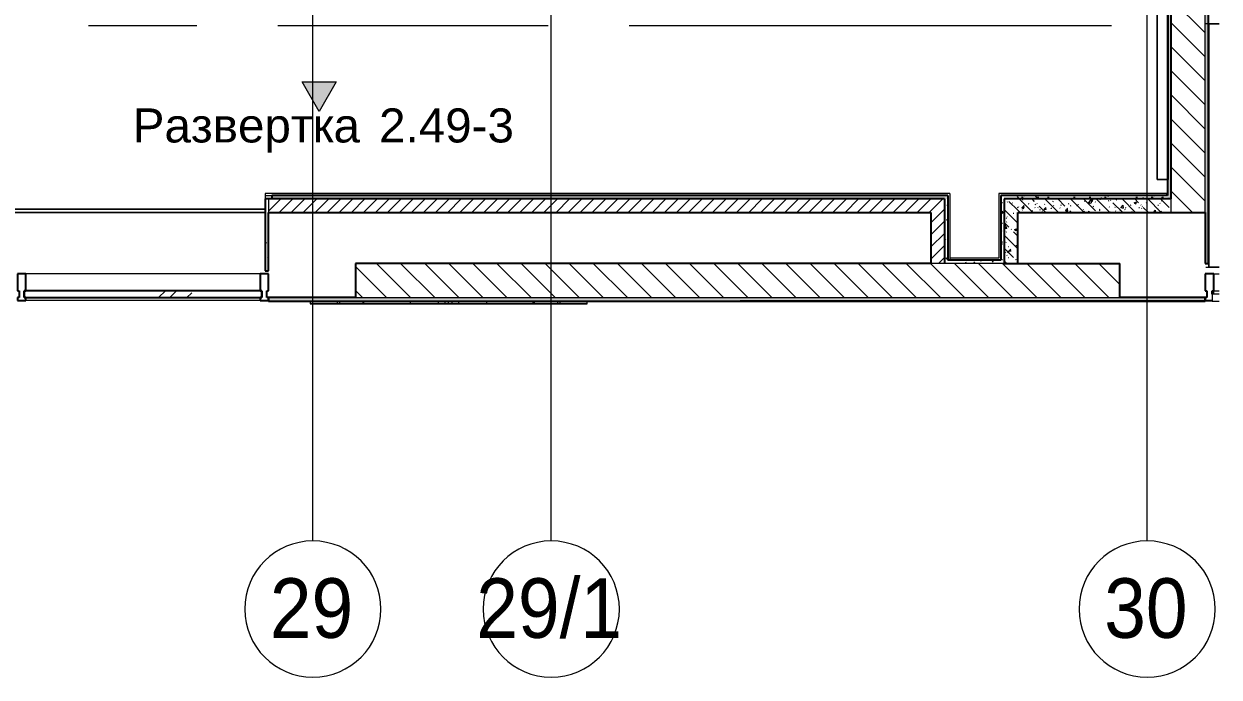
# Model space of a CAD drawing. Header units: millimetres. Extents: x 98018 to 155899, y -1987 to 21700.
# Drawn here: x 104113 to 111132, y 11170 to 15009 of the extents above; entities that cross this region are included whole.
import ezdxf

# ---------------------------------------------------------------- set-up
doc = ezdxf.new("R2010")
doc.units = ezdxf.units.MM
doc.linetypes.add('Осевая', pattern=[3175, 635, -476.25, 1587.5, -476.25])
for name, color, linetype, lineweight in [('A-DOOR', 7, 'Continuous', 9), ('A-DOOR-1', 7, 'Continuous', 13), ('A-GLAZ-CURT', 7, 'Continuous', 9), ('A-GLAZ-CURT-1', 7, 'Continuous', 25), ('A-GLAZ-CWMG', 7, 'Continuous', 9), ('A-GLAZ-CWMG-1', 7, 'Continuous', 25), ('A-WALL', 7, 'Continuous', 9), ('G-ANNO-SYMB', 7, 'Continuous', 9), ('I-WALL', 7, 'Continuous', 9), ('Оси', 7, 'Continuous', 9), ('Оси-1', 7, 'Continuous', 20), ('Оси-2', 7, 'Осевая', 9)]:
    doc.layers.add(name, color=color, linetype=linetype, lineweight=lineweight)
for name, color, linetype, lineweight, true_color in [('A-WALL-3', 7, 'Continuous', 25, 0x3c3c3c), ('A-WALL-FNSH-1', 7, 'Continuous', 13, 0x3c3c3c), ('I-FURN-1', 7, 'Continuous', 9, 0xf0f0f0)]:
    doc.layers.add(name, color=color, linetype=linetype, lineweight=lineweight, true_color=true_color)
doc.layers.add('I-FURN-2', color=7, linetype='Continuous', lineweight=9, transparency=1)
doc.styles.add('Arial', font='arial.ttf', dxfattribs={"width": 0.9, "height": 350})
doc.styles.add('Arial_1', font='arial.ttf', dxfattribs={"height": 200})
pattern_1 = [(135, (0, 0), (-70.71068, -70.71068), [])]
pattern_2 = [(135, (0, 0), (-75.43415, -75.43415), [106.68, -17.78, 3.556, -17.78]), (135, (0, 75.39), (-75.43415, -75.43415), []), (50, (0, 0), (127.52922, -11.15758), [13.335, -146.685]), (355, (0, 0), (-24.66966, 133.74002), [10.668, -117.348]), (100.451, (10.63, -0.93), (102.85973, 122.58178), [11.333, -124.663]), (46.184, (0, 35.56), (189.75516, -29.43036), [20.002, -220.027]), (96.636, (15.81, 33.1), (166.1822, 173.1996), [17, -186.995]), (351.184, (0, 35.56), (166.18393, 173.19757), [16.002, -176.022]), (21, (17.78, 26.67), (106.130265, -71.58603), [13.335, -146.685]), (326, (17.78, 26.67), (43.26188, 128.93175), [10.668, -117.348]), (71.451, (26.62, 20.7), (149.39198, 57.34505), [11.333, -124.663]), (37.5, (0, 0), (2.162228, 59.188357), [3.353, -112.573, 3.353, -115.773, -117.792]), (37.5, (0, 0), (2.162228, 59.188357), [-235.052, 3.353, -114.44]), (7.5, (0, 0), (46.773857, 70.126152), [3.353, -64.567, 3.353, -109.906, -44.894]), (7.5, (0, 0), (46.773857, 70.126152), [-181.178, 3.353, -41.542]), (327.5, (-39.65, 0), (94.913671, -4.010093), [3.353, -41.097, 3.353, -135.331, -184.023]), (327.5, (-39.65, 0), (94.913671, -4.010093), [-183.134, 3.353, -180.67]), (317.5, (-57.43, 0), (103.69057, 17.79882), [3.353, -54.432, 3.353, -88.748, -130.683]), (317.5, (-57.43, 0), (103.69057, 17.79882), [-149.885, 3.353, -127.33])]
pattern_3 = [(0, (0, 0), (121.92, 30.48), [10.058, -81.382, 10.058, -81.382, -487.68]), (0, (0, 0), (121.92, 30.48), [-182.88, 10.058, -172.822, 10.058, -81.382, -213.36]), (0, (0, 0), (121.92, 30.48), [-457.2, 10.058, -50.902, 10.058, -142.342]), (120, (45.72, 15.24), (-87.356454, 90.345817), [10.058, -81.382, 10.058, -81.382, -487.68]), (120, (45.72, 15.24), (-87.356454, 90.345817), [-182.88, 10.058, -172.822, 10.058, -81.382, -213.36]), (120, (45.72, 15.24), (-87.356454, 90.345817), [-457.2, 10.058, -50.902, 10.058, -142.342]), (240, (60.96, 76.2), (-34.563546, -120.825817), [10.058, -81.382, 10.058, -81.382, -487.68]), (240, (60.96, 76.2), (-34.563546, -120.825817), [-182.88, 10.058, -172.822, 10.058, -81.382, -213.36]), (240, (60.96, 76.2), (-34.563546, -120.825817), [-457.2, 10.058, -50.902, 10.058, -142.342])]
pattern_4 = [(45, (0, 0), (-35.35534, 35.35534), [])]

# ---------------------------------------------------------------- blocks, each defined once
blk = doc.blocks.new('Мебель_универсальная - Штора-32477110-План разверток пом_ 2_49_ Этаж 2')
at = {"layer": 'I-FURN-1'}
for p, q in [((2205, 10), (-2205, 10)), ((-2205, 10), (-2205, -10)), ((-2205, -10), (-2205, 10)), ((-2205, 10), (2205, 10)), ((2205, -10), (2205, 10)), ((2205, 10), (2205, -10)), ((-2205, -10), (2205, -10)), ((2205, -10), (-2205, -10))]:
    blk.add_line(p, q, dxfattribs=at)
blk = doc.blocks.new('Дерево_ декор - Дерево_ декор-30717852-План разверток пом_ 2_49_ Этаж 2')
at = {"layer": 'I-FURN-2'}
for points in [[(-653.9, -8.3), (-812.9, -8.3), (-812.9, -24.3), (-639, -24.3), (-639, -8.3), (-644.7, -8.3)], [(-263.2, -8.3), (-653.9, -8.3), (-653.9, -24.3), (-224.5, -24.3), (-224.5, -8.3)], [(-497.5, -8.3), (-503.8, -8.3), (-503.8, -24.3), (-497.5, -24.3), (-497.5, -19.6)], [(49.8, -8.3), (-224.5, -8.3), (-224.5, -24.3), (224.5, -24.3), (224.5, -8.3), (51.9, -8.3)], [(410.3, -8.3), (224.5, -8.3), (224.5, -24.3), (653.9, -24.3), (653.9, -8.3), (462.3, -8.3)], [(497.5, -8.3), (497.5, -24.3), (503.8, -24.3), (503.8, -8.3)], [(703.3, -8.3), (639, -8.3), (639, -24.3), (812.9, -24.3), (812.9, -8.3), (733.9, -8.3)]]:
    blk.add_hatch(color=256, dxfattribs=at).paths.add_polyline_path(points)
at = {"layer": 'I-FURN-1'}
for p, q in [((-813.4, -8.3), (-813.4, -24.3)), ((-654.2, -8.3), (-812.9, -8.3)), ((-812.9, -8.3), (-654.4, -8.3)), ((-812.9, -24.3), (-654.2, -24.3)), ((-654.4, -24.3), (-812.9, -24.3)), ((-654.5, -8.3), (-654.5, -24.3)), ((-654.5, -8.3), (-224.5, -8.3)), ((-224.5, -24.3), (-654.5, -24.3)), ((-654.4, -8.3), (-639, -8.3)), ((-639, -24.3), (-654.4, -24.3)), ((-639, -8.3), (-654.3, -8.3)), ((-654.3, -24.3), (-639, -24.3)), ((-639.5, -8.3), (-654.2, -8.3)), ((-654.2, -24.3), (-639.5, -24.3)), ((-497.5, -8.3), (-639.5, -8.3)), ((-639.5, -24.3), (-497.5, -24.3)), ((-639, -24.3), (-639, -8.3)), ((-503.8, -8.3), (-503.8, -24.3)), ((-498.6, -8.3), (-503.8, -8.3)), ((-503.8, -8.3), (-503.8, -8.3)), ((-503.8, -8.3), (-497.5, -8.3)), ((-503.8, -24.3), (-503.8, -24.3)), ((-503.8, -24.3), (-498.6, -24.3)), ((-497.5, -24.3), (-503.8, -24.3)), ((-18.7, -8.3), (-497.8, -8.3)), ((-497.8, -24.3), (-18.7, -24.3)), ((-497.5, -8.3), (-497.5, -24.3)), ((-224.5, -8.3), (224.5, -8.3)), ((-224.5, -8.3), (-224.5, -24.3)), ((224.5, -24.3), (-224.5, -24.3)), ((0, -8.3), (-60, -8.3)), ((-60, -8.3), (-19.2, -8.3)), ((-60, -8.3), (-60, -24.3)), ((-19.2, -24.3), (-60, -24.3)), ((-60, -24.3), (0, -24.3)), ((-19.2, -8.3), (0, -8.3)), ((-19.2, -24.3), (-19.2, -8.3)), ((0, -24.3), (-19.2, -24.3)), ((-7.5, -8.3), (-18.4, -8.3)), ((-18.4, -24.3), (-14.9, -24.3)), ((-14.9, -24.3), (-7.5, -24.3)), ((0, -8.3), (-7.5, -8.3)), ((-7.5, -24.3), (0, -24.3)), ((7.5, -8.3), (0, -8.3)), ((0, -8.3), (0, -24.3)), ((60, -8.3), (0, -8.3)), ((0, -8.3), (19.2, -8.3)), ((0, -8.3), (0, -24.3)), ((0, -24.3), (7.5, -24.3)), ((19.2, -24.3), (0, -24.3)), ((0, -24.3), (60, -24.3)), ((14.9, -8.3), (7.5, -8.3)), ((7.5, -24.3), (14.9, -24.3)), ((18.4, -8.3), (14.9, -8.3)), ((14.9, -24.3), (18.4, -24.3)), ((497.8, -8.3), (18.7, -8.3)), ((18.7, -24.3), (497.8, -24.3)), ((19.2, -8.3), (60, -8.3)), ((19.2, -8.3), (19.2, -24.3)), ((60, -24.3), (19.2, -24.3)), ((60, -8.3), (60, -24.3)), ((224.5, -8.3), (654.5, -8.3)), ((224.5, -8.3), (224.5, -24.3)), ((654.5, -24.3), (224.5, -24.3)), ((639.5, -8.3), (497.5, -8.3)), ((497.5, -8.3), (503.8, -8.3)), ((497.5, -8.3), (497.5, -24.3)), ((503.8, -24.3), (497.5, -24.3)), ((497.5, -24.3), (639.5, -24.3)), ((503.8, -8.3), (498.6, -8.3)), ((498.6, -24.3), (503.8, -24.3)), ((503.8, -24.3), (503.8, -8.3)), ((503.8, -8.3), (503.8, -8.3)), ((503.8, -24.3), (503.8, -24.3)), ((654.3, -8.3), (639, -8.3)), ((639, -8.3), (654.4, -8.3)), ((639, -8.3), (639, -24.3)), ((654.4, -24.3), (639, -24.3)), ((639, -24.3), (654.3, -24.3)), ((654.2, -8.3), (639.5, -8.3)), ((639.5, -24.3), (654.2, -24.3)), ((812.9, -8.3), (654.2, -8.3)), ((654.2, -24.3), (812.9, -24.3)), ((654.4, -8.3), (812.9, -8.3)), ((812.9, -24.3), (654.4, -24.3)), ((654.5, -24.3), (654.5, -8.3)), ((813.4, -24.3), (813.4, -8.3))]:
    blk.add_line(p, q, dxfattribs=at)
blk = doc.blocks.new('Мат в спортивном зале - Т19-31180416-План разверток пом_ 2_49_ Этаж 2')
at = {"layer": 'I-FURN-1'}
for p, q in [((-548.7, 925.9), (-548.7, 906.7)), ((881.3, 906.7), (881.3, 925.9)), ((881.3, 909.3), (-548.7, 909.3)), ((-548.7, 909.3), (-548.7, 848.2)), ((-548.7, 848.2), (-548.7, 909.3)), ((-548.7, 909.3), (881.3, 909.3)), ((881.3, 848.2), (881.3, 909.3)), ((881.3, 909.3), (881.3, 848.2))]:
    blk.add_line(p, q, dxfattribs=at)
blk = doc.blocks.new('Прямоугольный импост - Импост структурный с накладкой - 160мм Темный-30756008-План разверток пом_ 2_49_ Этаж 2')
at = {"layer": 'A-GLAZ-CWMG-1'}
for p, q in [((-50, 0), (-50, 17)), ((-50, 17), (0, 17)), ((-40, 0), (-50, 0)), ((-40, -40), (-40, 0)), ((0, 0), (-10, 0)), ((-10, 0), (-10, -40)), ((0, 17), (0, 0)), ((-50, -140), (-50, -40)), ((-50, -40), (-40, -40)), ((-10, -40), (0, -40)), ((0, -40), (0, -140)), ((0, -140), (-50, -140))]:
    blk.add_line(p, q, dxfattribs=at)
blk = doc.blocks.new('Системная панель - Стекло - 40мм-32427251-План разверток пом_ 2_49_ Этаж 2')
at = {"layer": 'A-GLAZ-CURT'}
h = blk.add_hatch(dxfattribs=at)
h.set_pattern_fill('FP_11', color=256, style=0, pattern_type=2)
h.set_pattern_definition([(45, (-104912.5, -13300), (-282.8427, 282.8427), [200, -600]), (45, (-105112.5, -13400), (-282.8427, 282.8427), [600, -200]), (45, (-104712.5, -13500), (-282.8427, 282.8427), [200, -600])])
h.paths.add_polyline_path([(-697.5, 0), (697.5, 0), (697.5, 40), (-697.5, 40)])
at = {"layer": 'A-GLAZ-CURT-1'}
for p, q in [((697.5, 40), (-697.5, 40)), ((-697.5, 40), (-697.5, 0)), ((697.5, 0), (697.5, 40)), ((-697.5, 0), (697.5, 0))]:
    blk.add_line(p, q, dxfattribs=at)
blk = doc.blocks.new('Прямоугольный импост - Импост структурный с накладкой - 160мм Темный-32427249-План разверток пом_ 2_49_ Этаж 2')
at = {"layer": 'A-GLAZ-CWMG'}
for p, q in [((105500, 13540), (104125, 13540)), ((105500, 13383), (104125, 13383))]:
    blk.add_line(p, q, dxfattribs=at)
blk = doc.blocks.new('Прямоугольный импост - Импост структурный с накладкой - 160мм Темный-30755591-План разверток пом_ 2_49_ Этаж 2')
at = {"layer": 'A-GLAZ-CWMG-1'}
for p, q in [((-25, 0), (-25, 17)), ((-25, 17), (25, 17)), ((-15, 0), (-25, 0)), ((-15, -40), (-15, 0)), ((25, 0), (15, 0)), ((15, 0), (15, -40)), ((25, 17), (25, 0)), ((-25, -140), (-25, -40)), ((-25, -40), (-15, -40)), ((15, -40), (25, -40)), ((25, -40), (25, -140)), ((25, -140), (-25, -140))]:
    blk.add_line(p, q, dxfattribs=at)
blk = doc.blocks.new('Прямоугольный импост - Импост структурный с накладкой - 160мм Темный-32356295-План разверток пом_ 2_49_ Этаж 2')
at = {"layer": 'A-GLAZ-CWMG-1'}
for p, q in [((-50, 40), (-50, 140)), ((-50, 140), (0, 140)), ((0, 140), (0, 40)), ((-40, 40), (-50, 40)), ((-40, 20), (-40, 40)), ((-10, 40), (-10, 0)), ((0, 40), (-10, 40)), ((-10, 0), (0, 0)), ((0, 0), (0, -17)), ((0, -17), (-40, -17))]:
    blk.add_line(p, q, dxfattribs=at)
blk = doc.blocks.new('Дверь_Витражная_остекление_ - ВВ-23-32429828-План разверток пом_ 2_49_ Этаж 2')
at = {"layer": 'A-DOOR-1'}
for p, q in [((732.5, 20), (690.9, 20)), ((732.5, -20), (732.5, 20)), ((690.9, -20), (732.5, -20))]:
    blk.add_line(p, q, dxfattribs=at)
blk = doc.blocks.new('Прямоугольный импост - Импост структурный с накладкой - 160мм Темный-32428730-План разверток пом_ 2_49_ Этаж 2')
at = {"layer": 'A-GLAZ-CWMG'}
for p, q in [((111100.5, 13540), (111132.1, 13540)), ((111100.5, 13420), (111100.5, 13440)), ((111100.5, 13440), (111132.1, 13440))]:
    blk.add_line(p, q, dxfattribs=at)
blk = doc.blocks.new('Ось сетки - D8-29747960-План разверток пом_ 2_49_ Этаж 2')
at = {"layer": 'Оси-1'}
for start, end in [(360, 180), (180, 360)]:
    blk.add_arc((0, 0), 4, start, end, dxfattribs=at)
blk = doc.blocks.new('Фасад - Марка фасада_Указатель-25386507-План разверток пом_ 2_49_ Этаж 2')
at = {"layer": 'G-ANNO-SYMB'}
blk.add_hatch(color=256, dxfattribs=at).paths.add_polyline_path([(-1, 0), (0, 1.732), (1, 0), (0, 0)])
for p, q in [((0, 1.732), (-1, 0)), ((1, 0), (0, 1.732)), ((-1, 0), (0, 0)), ((0, 0), (1, 0))]:
    blk.add_line(p, q, dxfattribs=at)

msp = doc.modelspace()

# ---------------------------------------------------------------- hatches: boundary and pattern name
at = {"layer": 'I-WALL'}
h = msp.add_hatch(dxfattribs=at)
h.set_pattern_fill('FP_3', color=256, style=0, pattern_type=2)
h.set_pattern_definition(pattern_1)
h.paths.add_polyline_path([(110850, 13900), (111050, 13900), (111050, 21150), (110850, 21150), (110850, 13980)])
h = msp.add_hatch(dxfattribs=at)
h.set_pattern_fill('FP_9', color=256, style=0, pattern_type=2)
h.set_pattern_definition(pattern_3)
h.paths.add_polyline_path([(111070, 13600), (111070, 21130), (111050, 21130), (111050, 13600)])
h = msp.add_hatch(dxfattribs=at)
h.set_pattern_fill('FP_9', color=256, style=0, pattern_type=2)
h.set_pattern_definition(pattern_3)
h.paths.add_polyline_path([(110830, 13980), (110850, 13980), (110850, 20329), (110830, 20329), (110830, 14000)])
h = msp.add_hatch(dxfattribs=at)
h.set_pattern_fill('FP_9', color=256, style=0, pattern_type=2)
h.set_pattern_definition(pattern_3)
h.paths.add_polyline_path([(105550, 13557), (105550, 13980), (105530, 13980), (105530, 13557)])
h = msp.add_hatch(dxfattribs=at)
h.set_pattern_fill('FP_4', color=256, style=0, pattern_type=2)
h.set_pattern_definition(pattern_4)
h.paths.add_polyline_path([(109440, 13900), (109520, 13900), (109520, 13980), (105550, 13980), (105550, 13900), (108517.9, 13900)])
h = msp.add_hatch(dxfattribs=at)
h.set_pattern_fill('FP_9', color=256, style=0, pattern_type=2)
h.set_pattern_definition(pattern_3)
h.paths.add_polyline_path([(109520, 13980), (109540, 13980), (109540, 14000), (105570, 14000), (105570, 13980), (108517.9, 13980)])
h = msp.add_hatch(dxfattribs=at)
h.set_pattern_fill('FP_9', color=256, style=0, pattern_type=2)
h.set_pattern_definition(pattern_3)
h.paths.add_polyline_path([(109540, 13600), (109540, 13980), (109520, 13980), (109520, 13600)])
h = msp.add_hatch(dxfattribs=at)
h.set_pattern_fill('FP_9', color=256, style=0, pattern_type=2)
h.set_pattern_definition(pattern_3)
h.paths.add_polyline_path([(109850, 13600), (109870, 13600), (109870, 14000), (109850, 14000), (109850, 13620)])
h = msp.add_hatch(dxfattribs=at)
h.set_pattern_fill('FP_9', color=256, style=0, pattern_type=2)
h.set_pattern_definition(pattern_3)
h.paths.add_polyline_path([(110830, 13980), (110830, 14000), (109870, 14000), (109870, 13980), (110478.6, 13980)])
h = msp.add_hatch(dxfattribs=at)
h.set_pattern_fill('FP_7', color=256, style=0, pattern_type=2)
h.set_pattern_definition(pattern_2)
h.paths.add_polyline_path([(109950, 13600), (109950, 13980), (109870, 13980), (109870, 13600)])
h = msp.add_hatch(dxfattribs=at)
h.set_pattern_fill('FP_7', color=256, style=0, pattern_type=2)
h.set_pattern_definition(pattern_2)
h.paths.add_polyline_path([(110850, 13900), (110850, 13980), (109950, 13980), (109950, 13900), (110478.6, 13900)])
h = msp.add_hatch(dxfattribs=at)
h.set_pattern_fill('FP_4', color=256, style=0, pattern_type=2)
h.set_pattern_definition(pattern_4)
h.paths.add_polyline_path([(109520, 13600), (109520, 13900), (109440, 13900), (109440, 13600)])
h = msp.add_hatch(dxfattribs=at)
h.set_pattern_fill('FP_9', color=256, style=0, pattern_type=2)
h.set_pattern_definition(pattern_3)
h.paths.add_polyline_path([(109540, 13600), (109850, 13600), (109850, 13620), (109540, 13620)])
h = msp.add_hatch(dxfattribs=at)
h.set_pattern_fill('FP_3', color=256, style=0, pattern_type=2)
h.set_pattern_definition(pattern_1)
h.paths.add_polyline_path([(110550, 13400), (110550, 13600), (106060, 13600), (106060, 13400), (110478.6, 13400)])
h = msp.add_hatch(dxfattribs=at)
h.set_pattern_fill('FP_9', color=256, style=0, pattern_type=2)
h.set_pattern_definition(pattern_3)
h.paths.add_polyline_path([(109825, 13380), (111050.5, 13380), (111050.5, 13400), (105549.5, 13400), (105549.5, 13380), (108517.9, 13380)])

# ---------------------------------------------------------------- linework, layer by layer
at = {"layer": 'A-WALL'}
for p, q in [((111050, 13900), (111050, 21150)), ((105550, 13980), (105550, 13900)), ((110850, 13900), (110850, 13980)), ((109870, 13600), (109440, 13600)), ((106060, 13400), (110550, 13400)), ((108320, 13380), (108320, 13379.5))]:
    msp.add_line(p, q, dxfattribs=at)
at = {"layer": 'A-WALL-3'}
for p, q in [((110850, 13980), (110850, 21150)), ((111070, 13600), (111070, 21130)), ((110830, 20329), (110830, 14000)), ((105530, 13980), (105530, 13557)), ((109520, 13980), (105530, 13980)), ((109540, 14000), (105570, 14000)), ((105570, 14000), (105570, 13980)), ((109520, 13980), (109520, 13600)), ((109540, 14000), (109540, 13620)), ((109850, 14000), (109850, 13620)), ((110830, 14000), (109850, 14000)), ((109870, 13980), (109870, 13600)), ((110850, 13980), (109870, 13980)), ((105550, 13557), (105550, 13900)), ((105550, 13900), (109440, 13900)), ((109440, 13900), (109440, 13600)), ((109950, 13600), (109950, 13900)), ((109950, 13900), (111050, 13900)), ((111050, 13900), (111050, 13600)), ((109850, 13620), (109540, 13620)), ((105530, 13557), (105550, 13557)), ((109440, 13600), (106060, 13600)), ((106060, 13600), (106060, 13400)), ((109870, 13600), (110550, 13600)), ((110550, 13400), (110550, 13600)), ((111050, 13600), (111070, 13600)), ((106060, 13400), (105549.5, 13400)), ((105549.5, 13400), (105549.5, 13380)), ((105549.5, 13380), (111050.5, 13380)), ((111050.5, 13400), (110550, 13400)), ((111050.5, 13380), (111050.5, 13400))]:
    msp.add_line(p, q, dxfattribs=at)
at = {"layer": 'A-WALL-FNSH-1'}
for p, q in [((110829, 20309), (110829, 14001)), ((110830, 14001), (110830, 20309)), ((111071, 13600), (111071, 15008.3)), ((105529, 14011), (105529, 13557)), ((109551, 14011), (105529, 14011)), ((105530, 14011), (105530, 13980)), ((105530, 14000), (105570, 14000)), ((109551, 14011), (109551, 13620)), ((110824.5, 14011), (109839, 14011)), ((109839, 14011), (109839, 13631)), ((110824.5, 14000), (110824.5, 14011)), ((110829, 14001), (110830, 14001)), ((109839, 13631), (109551, 13631)), ((105529, 13557), (105530, 13557)), ((111070, 13600), (111071, 13600)), ((105550, 13380), (105550, 13379)), ((105550, 13379), (108320, 13379)), ((111050, 13380.5), (108320, 13380.5)), ((108320, 13380.5), (108320, 13380)), ((108320, 13379.5), (111050, 13379.5)), ((108320, 13379), (108320, 13379.5)), ((111050, 13379.5), (111050, 13380.5))]:
    msp.add_line(p, q, dxfattribs=at)
at = {"layer": 'I-FURN-1'}
for p, q in [((110767.7, 20293), (110767.7, 14093.6)), ((110835, 14093.6), (110835, 20293)), ((110767.7, 14093.6), (110767.7, 19600)), ((110767.7, 14093.6), (110835, 14093.6)), ((110830, 14093.6), (110767.7, 14093.6))]:
    msp.add_line(p, q, dxfattribs=at)
at = {"layer": 'Оси'}
for p, q in [((108000, 15000), (110500, 15000)), ((105810, 11970), (105810, 14470)), ((107210, 11970), (107210, 14470)), ((110710, 11970), (110710, 14470)), ((108000, 13400), (110500, 13400))]:
    msp.add_line(p, q, dxfattribs=at)
at = {"layer": 'Оси-2'}
for p, q in [((105810, 14470), (105810, 19050)), ((107210, 14470), (107210, 19050)), ((110710, 14470), (110710, 19050)), ((101317.8, 15000), (108000, 15000)), ((101317.8, 13400), (108000, 13400))]:
    msp.add_line(p, q, dxfattribs=at)

# ---------------------------------------------------------------- block references
at = {"layer": 'A-DOOR', "rotation": 180}
msp.add_blockref('Дверь_Витражная_остекление_ - ВВ-23-32429828-План разверток пом_ 2_49_ Этаж 2', (111823, 13400), dxfattribs=at)
at = {"layer": 'A-GLAZ-CURT'}
msp.add_blockref('Системная панель - Стекло - 40мм-32427251-План разверток пом_ 2_49_ Этаж 2', (104812.5, 13400), dxfattribs=at)
at = {"layer": 'A-GLAZ-CWMG', "extrusion": (0, 0, -1), "rotation": 180}
for name, p in [('Прямоугольный импост - Импост структурный с накладкой - 160мм Темный-30755591-План разверток пом_ 2_49_ Этаж 2', (-104100, 13400)), ('Прямоугольный импост - Импост структурный с накладкой - 160мм Темный-30756008-План разверток пом_ 2_49_ Этаж 2', (-105550, 13400))]:
    msp.add_blockref(name, p, dxfattribs=at)
at = {"layer": 'A-GLAZ-CWMG'}
for name in ['Прямоугольный импост - Импост структурный с накладкой - 160мм Темный-32427249-План разверток пом_ 2_49_ Этаж 2', 'Прямоугольный импост - Импост структурный с накладкой - 160мм Темный-32428730-План разверток пом_ 2_49_ Этаж 2']:
    msp.add_blockref(name, (0, 0), dxfattribs=at)
at = {"layer": 'A-GLAZ-CWMG', "extrusion": (0, 0, -1)}
msp.add_blockref('Прямоугольный импост - Импост структурный с накладкой - 160мм Темный-32356295-План разверток пом_ 2_49_ Этаж 2', (-111050.5, 13400), dxfattribs=at)
at = {"layer": 'G-ANNO-SYMB', "extrusion": (0, 0, -1), "xscale": 99.99999999999993, "yscale": 99.99999999999993, "zscale": 99.99999999999993, "rotation": 180}
msp.add_blockref('Фасад - Марка фасада_Указатель-25386507-План разверток пом_ 2_49_ Этаж 2', (-105846.8, 14667.7), dxfattribs=at)
at = {"layer": 'I-FURN-1'}
for name, p, rotation in [('Мат в спортивном зале - Т19-31180416-План разверток пом_ 2_49_ Этаж 2', (111980.3, 14127), 90.00000000000017), ('Дерево_ декор - Дерево_ декор-30717852-План разверток пом_ 2_49_ Этаж 2', (106607.1, 13354.7), 180)]:
    msp.add_blockref(name, p, dxfattribs=dict(at, rotation=rotation))
msp.add_blockref('Мебель_универсальная - Штора-32477110-План разверток пом_ 2_49_ Этаж 2', (103325, 13910), dxfattribs=at)
at = {"layer": 'Оси-1', "xscale": 99.99999999999993, "yscale": 99.99999999999993, "zscale": 99.99999999999993}
for p in [(105810, 11570), (107210, 11570), (110710, 11570)]:
    msp.add_blockref('Ось сетки - D8-29747960-План разверток пом_ 2_49_ Этаж 2', p, dxfattribs=at)

# ---------------------------------------------------------------- texts
at = {"layer": 'G-ANNO-SYMB', "char_height": 200, "attachment_point": 1, "style": 'Arial_1'}
for s, insert, width in [('Развертка', (104752, 14511.9), 1659.493), (' 2.49-3', (106121.3, 14511.9), 1074.261)]:
    msp.add_mtext(s, dxfattribs=dict(at, insert=insert, width=width))
at = {"layer": 'Оси', "char_height": 350, "attachment_point": 1, "style": 'Arial'}
for s, insert, width in [('29', (105557.4, 11750.7), 606.076), ('29/1', (106769.7, 11750.7), 1060.633), ('30', (110457.4, 11750.7), 606.076)]:
    msp.add_mtext(s, dxfattribs=dict(at, insert=insert, width=width))

doc.saveas('drawing.dxf')
